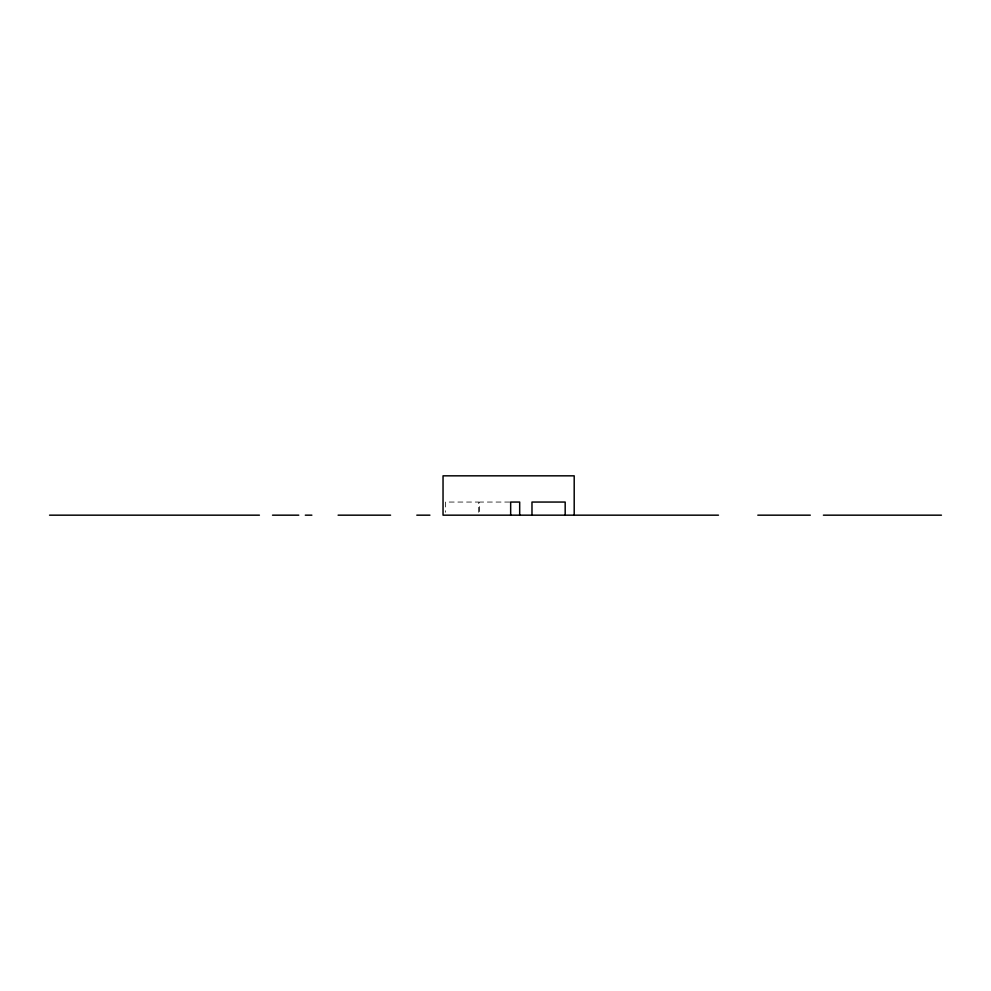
<?xml version="1.0" encoding="UTF-8"?>
<svg xmlns="http://www.w3.org/2000/svg" width="991" height="991" viewBox="0 0 991 991"><rect width="100%" height="100%" fill="white"/><g stroke="black" fill="none" stroke-linecap="round" stroke-linejoin="round"><path stroke-width="0.74" stroke-dasharray="4.96 3.72" d="M509.696 502.053L479.52 502.053L479.52 512.26M478.69 512.26L478.69 502.053L445.492 502.053L445.492 512.26"/><path stroke-width="1.49" d="M49.55 515.171L259.407 515.171M272.525 515.171L298.762 515.171M305.315 515.171L311.868 515.171M338.104 515.171L390.565 515.171M416.802 515.171L429.921 515.171M718.475 515.171L443.039 515.171L443.039 475.829L574.198 475.829L574.198 515.171M757.818 515.171L810.291 515.171M823.41 515.171L941.45 515.171M565.18 515.171L565.18 502.053L531.981 502.053L531.981 515.171M519.68 515.171L519.68 502.053L510.662 502.053L510.662 515.171"/></g></svg>
